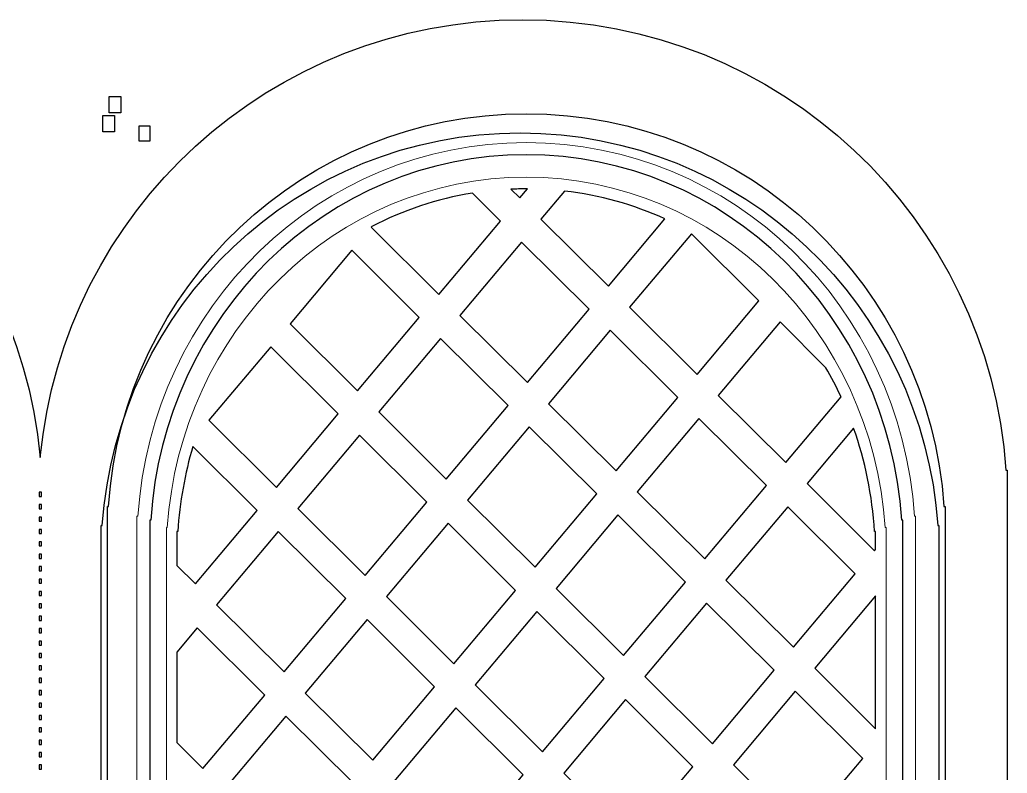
# Model space of a CAD drawing. Header units: centimetres. Extents: x -12.3 to 12.1, y -16.9 to 16.9.
# Drawn here: x -0.01 to 12.12, y -9.54 to -0.28 of the extents above; entities that cross this region are included whole.
import ezdxf

# ---------------------------------------------------------------- set-up
doc = ezdxf.new("R2010")
doc.units = ezdxf.units.CM
doc.header["$MEASUREMENT"] = 0
doc.header["$XCLIPFRAME"] = 0
doc.layers.add('Layer 1', color=7, linetype='Continuous')
picture_1 = doc.add_image_def('image7.jpg', size_in_pixel=(740, 1042))
picture_2 = doc.add_image_def('image9.jpg', size_in_pixel=(740, 1042))
picture_3 = doc.add_image_def('image10.jpg', size_in_pixel=(688, 991))

msp = doc.modelspace()

# ---------------------------------------------------------------- linework, layer by layer
at = {"layer": 'Layer 1', "lineweight": 25}
for points, knots in [([(-5.68327, -0.28138), (-8.8405, -0.28138), (-11.408, -2.71497), (-11.62151, -5.81613), (-11.62151, -5.81613), (-11.62151, -5.81613), (-11.63722, -5.81613), (-11.63722, -5.81613), (-11.63722, -5.81613), (-11.63722, -5.81613), (-11.63722, -16.88811), (-11.63722, -16.88811), (-11.63722, -16.88811), (-11.63722, -16.88811), (0.21198, -16.88811), (0.21198, -16.88811), (0.21198, -16.88811), (0.21198, -16.88811), (0.27068, -16.88811), (0.27068, -16.88811), (0.27068, -16.88811), (0.27068, -16.88811), (12.11988, -16.88811), (12.11988, -16.88811), (12.11988, -16.88811), (12.11988, -16.88811), (12.11988, -5.81613), (12.11988, -5.81613), (12.11988, -5.81613), (12.11988, -5.81613), (12.10417, -5.81613), (12.10417, -5.81613), (12.10417, -5.81613), (11.89065, -2.71496), (9.32316, -0.28138), (6.16593, -0.28138), (6.16593, -0.28138), (3.06202, -0.28138), (0.52932, -2.6329), (0.24174, -5.65904), (0.24174, -5.65904), (-0.0458, -2.63287), (-2.57933, -0.28138), (-5.68327, -0.28138)], [0, 0, 0, 0, 0.08333333, 0.08333333, 0.08333333, 0.08333333, 0.16666667, 0.16666667, 0.16666667, 0.16666667, 0.25, 0.25, 0.25, 0.25, 0.33333333, 0.33333333, 0.33333333, 0.33333333, 0.41666667, 0.41666667, 0.41666667, 0.41666667, 0.5, 0.5, 0.5, 0.5, 0.58333333, 0.58333333, 0.58333333, 0.58333333, 0.66666667, 0.66666667, 0.66666667, 0.66666667, 0.75, 0.75, 0.75, 0.75, 0.83333333, 0.83333333, 0.83333333, 0.83333333, 1, 1, 1, 1]), ([(6.21084, -1.43572), (3.48283, -1.43572), (1.26407, -3.55706), (1.07958, -6.26023), (1.07958, -6.26023), (1.07958, -6.26023), (1.06635, -6.26023), (1.06635, -6.26023), (1.06635, -6.26023), (1.06635, -6.26023), (1.06635, -15.91091), (1.06635, -15.91091), (1.06635, -15.91091), (1.06635, -15.91091), (11.35533, -15.91091), (11.35533, -15.91091), (11.35533, -15.91091), (11.35533, -15.91091), (11.35533, -6.26023), (11.35533, -6.26023), (11.35533, -6.26023), (11.35533, -6.26023), (11.3421, -6.26023), (11.3421, -6.26023), (11.3421, -6.26023), (11.15761, -3.55706), (8.93885, -1.43572), (6.21084, -1.43572)], [0, 0, 0, 0, 0.125, 0.125, 0.125, 0.125, 0.25, 0.25, 0.25, 0.25, 0.375, 0.375, 0.375, 0.375, 0.5, 0.5, 0.5, 0.5, 0.625, 0.625, 0.625, 0.625, 0.75, 0.75, 0.75, 0.75, 1, 1, 1, 1]), ([(6.13489, -1.67106), (3.40688, -1.67106), (1.18812, -3.7924), (1.00362, -6.49557), (1.00362, -6.49557), (1.00362, -6.49557), (0.99039, -6.49557), (0.99039, -6.49557), (0.99039, -6.49557), (0.99039, -6.49557), (0.99039, -16.14624), (0.99039, -16.14624), (0.99039, -16.14624), (0.99039, -16.14624), (11.27937, -16.14624), (11.27937, -16.14624), (11.27937, -16.14624), (11.27937, -16.14624), (11.27937, -6.49557), (11.27937, -6.49557), (11.27937, -6.49557), (11.27937, -6.49557), (11.26614, -6.49557), (11.26614, -6.49557), (11.26614, -6.49557), (11.08165, -3.7924), (8.86289, -1.67106), (6.13488, -1.67106), (6.13488, -1.67106), (6.13488, -1.67106), (6.13489, -1.67106), (6.13489, -1.67106)], [0, 0, 0, 0, 0.11111111, 0.11111111, 0.11111111, 0.11111111, 0.22222222, 0.22222222, 0.22222222, 0.22222222, 0.33333333, 0.33333333, 0.33333333, 0.33333333, 0.44444444, 0.44444444, 0.44444444, 0.44444444, 0.55555556, 0.55555556, 0.55555556, 0.55555556, 0.66666667, 0.66666667, 0.66666667, 0.66666667, 0.77777778, 0.77777778, 0.77777778, 0.77777778, 1, 1, 1, 1]), ([(6.21084, -1.93925), (8.66319, -1.93925), (10.65784, -3.91316), (10.82368, -6.42807), (10.82368, -6.42807), (10.82368, -6.42807), (10.83526, -6.42807), (10.83526, -6.42807), (10.83526, -6.42807), (10.83526, -6.42807), (10.83526, -15.40736), (10.83526, -15.40736), (10.83526, -15.40736), (10.83526, -15.40736), (1.58642, -15.40736), (1.58642, -15.40736), (1.58642, -15.40736), (1.58642, -15.40736), (1.58642, -6.42807), (1.58642, -6.42807), (1.58642, -6.42807), (1.58642, -6.42807), (1.598, -6.42807), (1.598, -6.42807), (1.598, -6.42807), (1.76385, -3.91316), (3.75849, -1.93925), (6.21085, -1.93925), (6.21085, -1.93925), (6.21085, -1.93925), (6.21084, -1.93925), (6.21084, -1.93925)], [0, 0, 0, 0, 0.11111111, 0.11111111, 0.11111111, 0.11111111, 0.22222222, 0.22222222, 0.22222222, 0.22222222, 0.33333333, 0.33333333, 0.33333333, 0.33333333, 0.44444444, 0.44444444, 0.44444444, 0.44444444, 0.55555556, 0.55555556, 0.55555556, 0.55555556, 0.66666667, 0.66666667, 0.66666667, 0.66666667, 0.77777778, 0.77777778, 0.77777778, 0.77777778, 1, 1, 1, 1]), ([(5.54994, -2.41127), (5.54994, -2.41127), (5.8939, -2.75357), (5.8939, -2.75357), (5.8939, -2.75357), (5.8939, -2.75357), (5.1357, -3.65481), (5.1357, -3.65481), (5.1357, -3.65481), (5.1357, -3.65481), (4.30557, -2.83047), (4.30557, -2.83047), (4.30557, -2.83047), (4.30557, -2.83047), (4.31467, -2.82137), (4.31467, -2.82137), (4.31467, -2.82137), (4.69751, -2.62296), (5.11242, -2.48208), (5.54994, -2.41127)], [0, 0, 0, 0, 0.16666667, 0.16666667, 0.16666667, 0.16666667, 0.33333333, 0.33333333, 0.33333333, 0.33333333, 0.5, 0.5, 0.5, 0.5, 0.66666667, 0.66666667, 0.66666667, 0.66666667, 1, 1, 1, 1]), ([(6.21057, -2.35836), (6.21565, -2.35836), (6.2212, -2.35834), (6.22628, -2.35836), (6.22628, -2.35836), (6.22628, -2.35836), (6.13202, -2.46998), (6.13202, -2.46998), (6.13202, -2.46998), (6.13202, -2.46998), (6.02371, -2.36332), (6.02371, -2.36332), (6.02371, -2.36332), (6.08573, -2.36054), (6.14789, -2.35836), (6.21057, -2.35836)], [0, 0, 0, 0, 0.2, 0.2, 0.2, 0.2, 0.4, 0.4, 0.4, 0.4, 0.6, 0.6, 0.6, 0.6, 1, 1, 1, 1]), ([(6.68104, -2.38564), (7.11554, -2.43518), (7.52954, -2.55282), (7.91466, -2.72794), (7.91466, -2.72794), (7.91466, -2.72794), (7.22013, -3.55393), (7.22013, -3.55393), (7.22013, -3.55393), (7.22013, -3.55393), (6.39165, -2.72959), (6.39165, -2.72959), (6.39165, -2.72959), (6.39165, -2.72959), (6.68104, -2.38563), (6.68104, -2.38563), (6.68104, -2.38563), (6.68104, -2.38563), (6.68104, -2.38564), (6.68104, -2.38564)], [0, 0, 0, 0, 0.16666667, 0.16666667, 0.16666667, 0.16666667, 0.33333333, 0.33333333, 0.33333333, 0.33333333, 0.5, 0.5, 0.5, 0.5, 0.66666667, 0.66666667, 0.66666667, 0.66666667, 1, 1, 1, 1]), ([(8.2396, -2.90985), (8.2396, -2.90985), (9.0689, -3.73584), (9.0689, -3.73584), (9.0689, -3.73584), (9.0689, -3.73584), (8.3107, -4.63791), (8.3107, -4.63791), (8.3107, -4.63791), (8.3107, -4.63791), (7.4814, -3.81274), (7.4814, -3.81274), (7.4814, -3.81274), (7.4814, -3.81274), (8.2396, -2.90985), (8.2396, -2.90985)], [0, 0, 0, 0, 0.2, 0.2, 0.2, 0.2, 0.4, 0.4, 0.4, 0.4, 0.6, 0.6, 0.6, 0.6, 1, 1, 1, 1]), ([(6.15352, -3.01237), (6.15352, -3.01237), (6.98282, -3.83671), (6.98282, -3.83671), (6.98282, -3.83671), (6.98282, -3.83671), (6.22545, -4.73878), (6.22545, -4.73878), (6.22545, -4.73878), (6.22545, -4.73878), (5.39615, -3.91361), (5.39615, -3.91361), (5.39615, -3.91361), (5.39615, -3.91361), (6.15352, -3.01237), (6.15352, -3.01237)], [0, 0, 0, 0, 0.2, 0.2, 0.2, 0.2, 0.4, 0.4, 0.4, 0.4, 0.6, 0.6, 0.6, 0.6, 1, 1, 1, 1]), ([(4.06828, -3.11325), (4.06828, -3.11325), (4.89758, -3.93842), (4.89758, -3.93842), (4.89758, -3.93842), (4.89758, -3.93842), (4.13938, -4.84048), (4.13938, -4.84048), (4.13938, -4.84048), (4.13938, -4.84048), (3.31008, -4.01614), (3.31008, -4.01614), (3.31008, -4.01614), (3.31008, -4.01614), (4.06828, -3.11325), (4.06828, -3.11325)], [0, 0, 0, 0, 0.2, 0.2, 0.2, 0.2, 0.4, 0.4, 0.4, 0.4, 0.6, 0.6, 0.6, 0.6, 1, 1, 1, 1]), ([(9.32935, -3.99381), (9.32935, -3.99381), (9.89324, -4.55522), (9.89324, -4.55522), (9.89324, -4.55522), (9.95946, -4.67178), (10.02219, -4.79093), (10.07845, -4.91406), (10.07845, -4.91406), (10.07845, -4.91432), (10.07845, -4.91467), (10.07845, -4.91488), (10.07845, -4.91488), (10.07845, -4.91488), (9.39963, -5.72103), (9.39963, -5.72103), (9.39963, -5.72103), (9.39963, -5.72103), (8.57033, -4.89586), (8.57033, -4.89586), (8.57033, -4.89586), (8.57033, -4.89586), (9.32935, -3.9938), (9.32935, -3.9938), (9.32935, -3.9938), (9.32935, -3.9938), (9.32935, -3.99381), (9.32935, -3.99381)], [0, 0, 0, 0, 0.125, 0.125, 0.125, 0.125, 0.25, 0.25, 0.25, 0.25, 0.375, 0.375, 0.375, 0.375, 0.5, 0.5, 0.5, 0.5, 0.625, 0.625, 0.625, 0.625, 0.75, 0.75, 0.75, 0.75, 1, 1, 1, 1]), ([(7.24328, -4.09551), (7.24328, -4.09551), (8.07341, -4.92068), (8.07341, -4.92068), (8.07341, -4.92068), (8.07341, -4.92068), (7.31439, -5.82192), (7.31439, -5.82192), (7.31439, -5.82192), (7.31439, -5.82192), (6.48509, -4.99758), (6.48509, -4.99758), (6.48509, -4.99758), (6.48509, -4.99758), (7.24329, -4.09552), (7.24329, -4.09552), (7.24329, -4.09552), (7.24329, -4.09552), (7.24328, -4.09551), (7.24328, -4.09551)], [0, 0, 0, 0, 0.16666667, 0.16666667, 0.16666667, 0.16666667, 0.33333333, 0.33333333, 0.33333333, 0.33333333, 0.5, 0.5, 0.5, 0.5, 0.66666667, 0.66666667, 0.66666667, 0.66666667, 1, 1, 1, 1]), ([(5.15803, -4.19721), (5.15803, -4.19721), (5.98733, -5.02155), (5.98733, -5.02155), (5.98733, -5.02155), (5.98733, -5.02155), (5.22831, -5.92444), (5.22831, -5.92444), (5.22831, -5.92444), (5.22831, -5.92444), (4.39901, -5.09927), (4.39901, -5.09927), (4.39901, -5.09927), (4.39901, -5.09927), (5.15803, -4.1972), (5.15803, -4.1972), (5.15803, -4.1972), (5.15803, -4.1972), (5.15803, -4.19721), (5.15803, -4.19721)], [0, 0, 0, 0, 0.16666667, 0.16666667, 0.16666667, 0.16666667, 0.33333333, 0.33333333, 0.33333333, 0.33333333, 0.5, 0.5, 0.5, 0.5, 0.66666667, 0.66666667, 0.66666667, 0.66666667, 1, 1, 1, 1]), ([(3.07196, -4.29808), (3.07196, -4.29808), (3.90209, -5.12408), (3.90209, -5.12408), (3.90209, -5.12408), (3.90209, -5.12408), (3.14389, -6.02532), (3.14389, -6.02532), (3.14389, -6.02532), (3.14389, -6.02532), (2.31376, -5.20015), (2.31376, -5.20015), (2.31376, -5.20015), (2.31376, -5.20015), (3.07196, -4.29808), (3.07196, -4.29808)], [0, 0, 0, 0, 0.2, 0.2, 0.2, 0.2, 0.4, 0.4, 0.4, 0.4, 0.6, 0.6, 0.6, 0.6, 1, 1, 1, 1]), ([(8.33303, -5.17948), (8.33303, -5.17948), (9.16151, -6.00382), (9.16151, -6.00382), (9.16151, -6.00382), (9.16151, -6.00382), (8.40414, -6.90506), (8.40414, -6.90506), (8.40414, -6.90506), (8.40414, -6.90506), (7.57566, -6.08072), (7.57566, -6.08072), (7.57566, -6.08072), (7.57566, -6.08072), (8.33303, -5.17948), (8.33303, -5.17948)], [0, 0, 0, 0, 0.2, 0.2, 0.2, 0.2, 0.4, 0.4, 0.4, 0.4, 0.6, 0.6, 0.6, 0.6, 1, 1, 1, 1]), ([(6.24696, -5.28035), (6.24696, -5.28035), (7.07709, -6.10469), (7.07709, -6.10469), (7.07709, -6.10469), (7.07709, -6.10469), (6.31889, -7.00758), (6.31889, -7.00758), (6.31889, -7.00758), (6.31889, -7.00758), (5.48876, -6.18324), (5.48876, -6.18324), (5.48876, -6.18324), (5.48876, -6.18324), (6.24696, -5.28035), (6.24696, -5.28035)], [0, 0, 0, 0, 0.2, 0.2, 0.2, 0.2, 0.4, 0.4, 0.4, 0.4, 0.6, 0.6, 0.6, 0.6, 1, 1, 1, 1]), ([(10.23307, -5.29771), (10.37394, -5.69692), (10.46205, -6.12352), (10.49104, -6.56771), (10.49104, -6.56771), (10.49104, -6.56771), (10.50262, -6.56771), (10.50262, -6.56771), (10.50262, -6.56771), (10.50262, -6.56771), (10.50262, -6.7893), (10.50262, -6.7893), (10.50262, -6.7893), (10.50262, -6.7893), (10.49022, -6.80501), (10.49022, -6.80501), (10.49022, -6.80501), (10.49022, -6.80501), (9.66009, -5.97984), (9.66009, -5.97984), (9.66009, -5.97984), (9.66009, -5.97984), (10.23308, -5.29771), (10.23308, -5.29771), (10.23308, -5.29771), (10.23308, -5.29771), (10.23307, -5.29771), (10.23307, -5.29771)], [0, 0, 0, 0, 0.125, 0.125, 0.125, 0.125, 0.25, 0.25, 0.25, 0.25, 0.375, 0.375, 0.375, 0.375, 0.5, 0.5, 0.5, 0.5, 0.625, 0.625, 0.625, 0.625, 0.75, 0.75, 0.75, 0.75, 1, 1, 1, 1]), ([(4.16171, -5.38287), (4.16171, -5.38287), (4.99019, -6.20721), (4.99019, -6.20721), (4.99019, -6.20721), (4.99019, -6.20721), (4.23282, -7.10844), (4.23282, -7.10844), (4.23282, -7.10844), (4.23282, -7.10844), (3.40434, -6.2841), (3.40434, -6.2841), (3.40434, -6.2841), (3.40434, -6.2841), (4.16171, -5.38286), (4.16171, -5.38286), (4.16171, -5.38286), (4.16171, -5.38286), (4.16171, -5.38287), (4.16171, -5.38287)], [0, 0, 0, 0, 0.16666667, 0.16666667, 0.16666667, 0.16666667, 0.33333333, 0.33333333, 0.33333333, 0.33333333, 0.5, 0.5, 0.5, 0.5, 0.66666667, 0.66666667, 0.66666667, 0.66666667, 1, 1, 1, 1]), ([(2.11615, -5.52343), (2.11615, -5.52343), (2.90577, -6.30808), (2.90577, -6.30808), (2.90577, -6.30808), (2.90577, -6.30808), (2.14675, -7.21097), (2.14675, -7.21097), (2.14675, -7.21097), (2.14675, -7.21097), (1.91855, -6.98442), (1.91855, -6.98442), (1.91855, -6.98442), (1.91855, -6.98442), (1.91855, -6.5677), (1.91855, -6.5677), (1.91855, -6.5677), (1.91855, -6.5677), (1.93013, -6.5677), (1.93013, -6.5677), (1.93013, -6.5677), (1.95374, -6.20586), (2.01726, -5.85651), (2.11617, -5.52342), (2.11617, -5.52342), (2.11617, -5.52342), (2.11615, -5.52343), (2.11615, -5.52343)], [0, 0, 0, 0, 0.125, 0.125, 0.125, 0.125, 0.25, 0.25, 0.25, 0.25, 0.375, 0.375, 0.375, 0.375, 0.5, 0.5, 0.5, 0.5, 0.625, 0.625, 0.625, 0.625, 0.75, 0.75, 0.75, 0.75, 1, 1, 1, 1]), ([(0.22851, -6.08567), (0.22851, -6.08567), (0.25497, -6.08567), (0.25497, -6.08567), (0.25497, -6.08567), (0.25497, -6.08567), (0.25497, -6.1361), (0.25497, -6.1361), (0.25497, -6.1361), (0.25497, -6.1361), (0.22851, -6.1361), (0.22851, -6.1361), (0.22851, -6.1361), (0.22851, -6.1361), (0.22851, -6.08567), (0.22851, -6.08567)], [0, 0, 0, 0, 0.2, 0.2, 0.2, 0.2, 0.4, 0.4, 0.4, 0.4, 0.6, 0.6, 0.6, 0.6, 1, 1, 1, 1]), ([(0.22851, -6.23781), (0.22851, -6.23781), (0.25497, -6.23781), (0.25497, -6.23781), (0.25497, -6.23781), (0.25497, -6.23781), (0.25497, -6.28824), (0.25497, -6.28824), (0.25497, -6.28824), (0.25497, -6.28824), (0.22851, -6.28824), (0.22851, -6.28824), (0.22851, -6.28824), (0.22851, -6.28824), (0.22851, -6.23781), (0.22851, -6.23781)], [0, 0, 0, 0, 0.2, 0.2, 0.2, 0.2, 0.4, 0.4, 0.4, 0.4, 0.6, 0.6, 0.6, 0.6, 1, 1, 1, 1]), ([(9.42278, -6.26261), (9.42278, -6.26261), (10.25208, -7.08695), (10.25208, -7.08695), (10.25208, -7.08695), (10.25208, -7.08695), (9.49388, -7.98901), (9.49388, -7.98901), (9.49388, -7.98901), (9.49388, -7.98901), (8.66375, -7.16384), (8.66375, -7.16384), (8.66375, -7.16384), (8.66375, -7.16384), (9.42277, -6.2626), (9.42277, -6.2626), (9.42277, -6.2626), (9.42277, -6.2626), (9.42278, -6.26261), (9.42278, -6.26261)], [0, 0, 0, 0, 0.16666667, 0.16666667, 0.16666667, 0.16666667, 0.33333333, 0.33333333, 0.33333333, 0.33333333, 0.5, 0.5, 0.5, 0.5, 0.66666667, 0.66666667, 0.66666667, 0.66666667, 1, 1, 1, 1]), ([(0.22851, -6.38994), (0.22851, -6.38994), (0.25497, -6.38994), (0.25497, -6.38994), (0.25497, -6.38994), (0.25497, -6.38994), (0.25497, -6.4412), (0.25497, -6.4412), (0.25497, -6.4412), (0.25497, -6.4412), (0.22851, -6.4412), (0.22851, -6.4412), (0.22851, -6.4412), (0.22851, -6.4412), (0.22851, -6.38994), (0.22851, -6.38994)], [0, 0, 0, 0, 0.2, 0.2, 0.2, 0.2, 0.4, 0.4, 0.4, 0.4, 0.6, 0.6, 0.6, 0.6, 1, 1, 1, 1]), ([(7.33754, -6.36431), (7.33754, -6.36431), (8.16602, -7.18865), (8.16602, -7.18865), (8.16602, -7.18865), (8.16602, -7.18865), (7.40782, -8.09071), (7.40782, -8.09071), (7.40782, -8.09071), (7.40782, -8.09071), (6.57852, -7.26637), (6.57852, -7.26637), (6.57852, -7.26637), (6.57852, -7.26637), (7.33754, -6.3643), (7.33754, -6.3643), (7.33754, -6.3643), (7.33754, -6.3643), (7.33754, -6.36431), (7.33754, -6.36431)], [0, 0, 0, 0, 0.16666667, 0.16666667, 0.16666667, 0.16666667, 0.33333333, 0.33333333, 0.33333333, 0.33333333, 0.5, 0.5, 0.5, 0.5, 0.66666667, 0.66666667, 0.66666667, 0.66666667, 1, 1, 1, 1]), ([(0.22851, -6.54208), (0.22851, -6.54208), (0.25497, -6.54208), (0.25497, -6.54208), (0.25497, -6.54208), (0.25497, -6.54208), (0.25497, -6.59334), (0.25497, -6.59334), (0.25497, -6.59334), (0.25497, -6.59334), (0.22851, -6.59334), (0.22851, -6.59334), (0.22851, -6.59334), (0.22851, -6.59334), (0.22851, -6.54208), (0.22851, -6.54208)], [0, 0, 0, 0, 0.2, 0.2, 0.2, 0.2, 0.4, 0.4, 0.4, 0.4, 0.6, 0.6, 0.6, 0.6, 1, 1, 1, 1]), ([(5.25063, -6.46601), (5.25063, -6.46601), (6.07993, -7.29035), (6.07993, -7.29035), (6.07993, -7.29035), (6.07993, -7.29035), (5.32256, -8.19242), (5.32256, -8.19242), (5.32256, -8.19242), (5.32256, -8.19242), (4.49326, -7.36725), (4.49326, -7.36725), (4.49326, -7.36725), (4.49326, -7.36725), (5.25063, -6.46601), (5.25063, -6.46601)], [0, 0, 0, 0, 0.2, 0.2, 0.2, 0.2, 0.4, 0.4, 0.4, 0.4, 0.6, 0.6, 0.6, 0.6, 1, 1, 1, 1]), ([(3.16539, -6.56688), (3.16539, -6.56688), (3.99469, -7.39122), (3.99469, -7.39122), (3.99469, -7.39122), (3.99469, -7.39122), (3.23649, -8.29328), (3.23649, -8.29328), (3.23649, -8.29328), (3.23649, -8.29328), (2.40719, -7.46976), (2.40719, -7.46976), (2.40719, -7.46976), (2.40719, -7.46976), (3.16539, -6.56687), (3.16539, -6.56687), (3.16539, -6.56687), (3.16539, -6.56687), (3.16539, -6.56688), (3.16539, -6.56688)], [0, 0, 0, 0, 0.16666667, 0.16666667, 0.16666667, 0.16666667, 0.33333333, 0.33333333, 0.33333333, 0.33333333, 0.5, 0.5, 0.5, 0.5, 0.66666667, 0.66666667, 0.66666667, 0.66666667, 1, 1, 1, 1]), ([(0.22851, -6.69504), (0.22851, -6.69504), (0.25497, -6.69504), (0.25497, -6.69504), (0.25497, -6.69504), (0.25497, -6.69504), (0.25497, -6.74548), (0.25497, -6.74548), (0.25497, -6.74548), (0.25497, -6.74548), (0.22851, -6.74548), (0.22851, -6.74548), (0.22851, -6.74548), (0.22851, -6.74548), (0.22851, -6.69504), (0.22851, -6.69504)], [0, 0, 0, 0, 0.2, 0.2, 0.2, 0.2, 0.4, 0.4, 0.4, 0.4, 0.6, 0.6, 0.6, 0.6, 1, 1, 1, 1]), ([(0.22851, -6.84718), (0.22851, -6.84718), (0.25497, -6.84718), (0.25497, -6.84718), (0.25497, -6.84718), (0.25497, -6.84718), (0.25497, -6.89762), (0.25497, -6.89762), (0.25497, -6.89762), (0.25497, -6.89762), (0.22851, -6.89762), (0.22851, -6.89762), (0.22851, -6.89762), (0.22851, -6.89762), (0.22851, -6.84718), (0.22851, -6.84718)], [0, 0, 0, 0, 0.2, 0.2, 0.2, 0.2, 0.4, 0.4, 0.4, 0.4, 0.6, 0.6, 0.6, 0.6, 1, 1, 1, 1]), ([(0.22851, -6.99931), (0.22851, -6.99931), (0.25497, -6.99931), (0.25497, -6.99931), (0.25497, -6.99931), (0.25497, -6.99931), (0.25497, -7.04975), (0.25497, -7.04975), (0.25497, -7.04975), (0.25497, -7.04975), (0.22851, -7.04975), (0.22851, -7.04975), (0.22851, -7.04975), (0.22851, -7.04975), (0.22851, -6.99931), (0.22851, -6.99931)], [0, 0, 0, 0, 0.2, 0.2, 0.2, 0.2, 0.4, 0.4, 0.4, 0.4, 0.6, 0.6, 0.6, 0.6, 1, 1, 1, 1]), ([(0.22851, -7.15145), (0.22851, -7.15145), (0.25497, -7.15145), (0.25497, -7.15145), (0.25497, -7.15145), (0.25497, -7.15145), (0.25497, -7.20189), (0.25497, -7.20189), (0.25497, -7.20189), (0.25497, -7.20189), (0.22851, -7.20189), (0.22851, -7.20189), (0.22851, -7.20189), (0.22851, -7.20189), (0.22851, -7.15145), (0.22851, -7.15145)], [0, 0, 0, 0, 0.2, 0.2, 0.2, 0.2, 0.4, 0.4, 0.4, 0.4, 0.6, 0.6, 0.6, 0.6, 1, 1, 1, 1]), ([(0.22851, -7.30358), (0.22851, -7.30358), (0.25497, -7.30358), (0.25497, -7.30358), (0.25497, -7.30358), (0.25497, -7.30358), (0.25497, -7.35485), (0.25497, -7.35485), (0.25497, -7.35485), (0.25497, -7.35485), (0.22851, -7.35485), (0.22851, -7.35485), (0.22851, -7.35485), (0.22851, -7.35485), (0.22851, -7.30358), (0.22851, -7.30358)], [0, 0, 0, 0, 0.2, 0.2, 0.2, 0.2, 0.4, 0.4, 0.4, 0.4, 0.6, 0.6, 0.6, 0.6, 1, 1, 1, 1]), ([(10.50261, -7.3565), (10.50261, -7.3565), (10.50261, -8.99196), (10.50261, -8.99196), (10.50261, -8.99196), (10.50261, -8.99196), (9.75433, -8.24782), (9.75433, -8.24782), (9.75433, -8.24782), (9.75433, -8.24782), (10.50261, -7.3565), (10.50261, -7.3565)], [0, 0, 0, 0, 0.25, 0.25, 0.25, 0.25, 0.5, 0.5, 0.5, 0.5, 1, 1, 1, 1]), ([(0.22851, -7.45572), (0.22851, -7.45572), (0.25497, -7.45572), (0.25497, -7.45572), (0.25497, -7.45572), (0.25497, -7.45572), (0.25497, -7.50699), (0.25497, -7.50699), (0.25497, -7.50699), (0.25497, -7.50699), (0.22851, -7.50699), (0.22851, -7.50699), (0.22851, -7.50699), (0.22851, -7.50699), (0.22851, -7.45572), (0.22851, -7.45572)], [0, 0, 0, 0, 0.2, 0.2, 0.2, 0.2, 0.4, 0.4, 0.4, 0.4, 0.6, 0.6, 0.6, 0.6, 1, 1, 1, 1]), ([(8.42646, -7.44745), (8.42646, -7.44745), (9.25576, -8.27179), (9.25576, -8.27179), (9.25576, -8.27179), (9.25576, -8.27179), (8.49756, -9.17468), (8.49756, -9.17468), (8.49756, -9.17468), (8.49756, -9.17468), (7.66826, -8.34951), (7.66826, -8.34951), (7.66826, -8.34951), (7.66826, -8.34951), (8.42646, -7.44745), (8.42646, -7.44745)], [0, 0, 0, 0, 0.2, 0.2, 0.2, 0.2, 0.4, 0.4, 0.4, 0.4, 0.6, 0.6, 0.6, 0.6, 1, 1, 1, 1]), ([(0.22851, -7.60868), (0.22851, -7.60868), (0.25497, -7.60868), (0.25497, -7.60868), (0.25497, -7.60868), (0.25497, -7.60868), (0.25497, -7.65912), (0.25497, -7.65912), (0.25497, -7.65912), (0.25497, -7.65912), (0.22851, -7.65912), (0.22851, -7.65912), (0.22851, -7.65912), (0.22851, -7.65912), (0.22851, -7.60868), (0.22851, -7.60868)], [0, 0, 0, 0, 0.2, 0.2, 0.2, 0.2, 0.4, 0.4, 0.4, 0.4, 0.6, 0.6, 0.6, 0.6, 1, 1, 1, 1]), ([(6.34039, -7.54915), (6.34039, -7.54915), (7.16969, -8.37432), (7.16969, -8.37432), (7.16969, -8.37432), (7.16969, -8.37432), (6.41149, -9.27556), (6.41149, -9.27556), (6.41149, -9.27556), (6.41149, -9.27556), (5.58301, -8.45122), (5.58301, -8.45122), (5.58301, -8.45122), (5.58301, -8.45122), (6.34038, -7.54916), (6.34038, -7.54916), (6.34038, -7.54916), (6.34038, -7.54916), (6.34039, -7.54915), (6.34039, -7.54915)], [0, 0, 0, 0, 0.16666667, 0.16666667, 0.16666667, 0.16666667, 0.33333333, 0.33333333, 0.33333333, 0.33333333, 0.5, 0.5, 0.5, 0.5, 0.66666667, 0.66666667, 0.66666667, 0.66666667, 1, 1, 1, 1]), ([(0.22851, -7.76082), (0.22851, -7.76082), (0.25497, -7.76082), (0.25497, -7.76082), (0.25497, -7.76082), (0.25497, -7.76082), (0.25497, -7.81126), (0.25497, -7.81126), (0.25497, -7.81126), (0.25497, -7.81126), (0.22851, -7.81126), (0.22851, -7.81126), (0.22851, -7.81126), (0.22851, -7.81126), (0.22851, -7.76082), (0.22851, -7.76082)], [0, 0, 0, 0, 0.2, 0.2, 0.2, 0.2, 0.4, 0.4, 0.4, 0.4, 0.6, 0.6, 0.6, 0.6, 1, 1, 1, 1]), ([(2.16906, -7.75255), (2.16906, -7.75255), (2.99836, -8.57689), (2.99836, -8.57689), (2.99836, -8.57689), (2.99836, -8.57689), (2.24016, -9.47813), (2.24016, -9.47813), (2.24016, -9.47813), (2.24016, -9.47813), (1.91853, -9.15897), (1.91853, -9.15897), (1.91853, -9.15897), (1.91853, -9.15897), (1.91853, -8.0502), (1.91853, -8.0502), (1.91853, -8.0502), (1.91853, -8.0502), (2.16906, -7.75254), (2.16906, -7.75254), (2.16906, -7.75254), (2.16906, -7.75254), (2.16906, -7.75255), (2.16906, -7.75255)], [0, 0, 0, 0, 0.14285714, 0.14285714, 0.14285714, 0.14285714, 0.28571429, 0.28571429, 0.28571429, 0.28571429, 0.42857143, 0.42857143, 0.42857143, 0.42857143, 0.57142857, 0.57142857, 0.57142857, 0.57142857, 0.71428571, 0.71428571, 0.71428571, 0.71428571, 1, 1, 1, 1]), ([(4.25514, -7.65002), (4.25514, -7.65002), (5.08444, -8.47519), (5.08444, -8.47519), (5.08444, -8.47519), (5.08444, -8.47519), (4.32542, -9.37808), (4.32542, -9.37808), (4.32542, -9.37808), (4.32542, -9.37808), (3.49612, -8.55209), (3.49612, -8.55209), (3.49612, -8.55209), (3.49612, -8.55209), (4.25514, -7.65002), (4.25514, -7.65002)], [0, 0, 0, 0, 0.2, 0.2, 0.2, 0.2, 0.4, 0.4, 0.4, 0.4, 0.6, 0.6, 0.6, 0.6, 1, 1, 1, 1]), ([(0.22851, -7.91295), (0.22851, -7.91295), (0.25497, -7.91295), (0.25497, -7.91295), (0.25497, -7.91295), (0.25497, -7.91295), (0.25497, -7.96339), (0.25497, -7.96339), (0.25497, -7.96339), (0.25497, -7.96339), (0.22851, -7.96339), (0.22851, -7.96339), (0.22851, -7.96339), (0.22851, -7.96339), (0.22851, -7.91295), (0.22851, -7.91295)], [0, 0, 0, 0, 0.2, 0.2, 0.2, 0.2, 0.4, 0.4, 0.4, 0.4, 0.6, 0.6, 0.6, 0.6, 1, 1, 1, 1]), ([(0.22851, -8.06509), (0.22851, -8.06509), (0.25497, -8.06509), (0.25497, -8.06509), (0.25497, -8.06509), (0.25497, -8.06509), (0.25497, -8.11553), (0.25497, -8.11553), (0.25497, -8.11553), (0.25497, -8.11553), (0.22851, -8.11553), (0.22851, -8.11553), (0.22851, -8.11553), (0.22851, -8.11553), (0.22851, -8.06509), (0.22851, -8.06509)], [0, 0, 0, 0, 0.2, 0.2, 0.2, 0.2, 0.4, 0.4, 0.4, 0.4, 0.6, 0.6, 0.6, 0.6, 1, 1, 1, 1]), ([(0.22851, -8.21722), (0.22851, -8.21722), (0.25497, -8.21722), (0.25497, -8.21722), (0.25497, -8.21722), (0.25497, -8.21722), (0.25497, -8.26848), (0.25497, -8.26848), (0.25497, -8.26848), (0.25497, -8.26848), (0.22851, -8.26848), (0.22851, -8.26848), (0.22851, -8.26848), (0.22851, -8.26848), (0.22851, -8.21722), (0.22851, -8.21722)], [0, 0, 0, 0, 0.2, 0.2, 0.2, 0.2, 0.4, 0.4, 0.4, 0.4, 0.6, 0.6, 0.6, 0.6, 1, 1, 1, 1]), ([(0.22851, -8.36936), (0.22851, -8.36936), (0.25497, -8.36936), (0.25497, -8.36936), (0.25497, -8.36936), (0.25497, -8.36936), (0.25497, -8.42062), (0.25497, -8.42062), (0.25497, -8.42062), (0.25497, -8.42062), (0.22851, -8.42062), (0.22851, -8.42062), (0.22851, -8.42062), (0.22851, -8.42062), (0.22851, -8.36936), (0.22851, -8.36936)], [0, 0, 0, 0, 0.2, 0.2, 0.2, 0.2, 0.4, 0.4, 0.4, 0.4, 0.6, 0.6, 0.6, 0.6, 1, 1, 1, 1]), ([(0.22851, -8.52149), (0.22851, -8.52149), (0.25497, -8.52149), (0.25497, -8.52149), (0.25497, -8.52149), (0.25497, -8.52149), (0.25497, -8.57275), (0.25497, -8.57275), (0.25497, -8.57275), (0.25497, -8.57275), (0.22851, -8.57275), (0.22851, -8.57275), (0.22851, -8.57275), (0.22851, -8.57275), (0.22851, -8.52149), (0.22851, -8.52149)], [0, 0, 0, 0, 0.2, 0.2, 0.2, 0.2, 0.4, 0.4, 0.4, 0.4, 0.6, 0.6, 0.6, 0.6, 1, 1, 1, 1]), ([(9.51621, -8.53059), (9.51621, -8.53059), (10.34469, -9.35576), (10.34469, -9.35576), (10.34469, -9.35576), (10.34469, -9.35576), (9.58649, -10.25782), (9.58649, -10.25782), (9.58649, -10.25782), (9.58649, -10.25782), (8.75719, -9.43348), (8.75719, -9.43348), (8.75719, -9.43348), (8.75719, -9.43348), (9.51621, -8.53059), (9.51621, -8.53059)], [0, 0, 0, 0, 0.2, 0.2, 0.2, 0.2, 0.4, 0.4, 0.4, 0.4, 0.6, 0.6, 0.6, 0.6, 1, 1, 1, 1]), ([(0.22851, -8.67446), (0.22851, -8.67446), (0.25497, -8.67446), (0.25497, -8.67446), (0.25497, -8.67446), (0.25497, -8.67446), (0.25497, -8.72489), (0.25497, -8.72489), (0.25497, -8.72489), (0.25497, -8.72489), (0.22851, -8.72489), (0.22851, -8.72489), (0.22851, -8.72489), (0.22851, -8.72489), (0.22851, -8.67446), (0.22851, -8.67446)], [0, 0, 0, 0, 0.2, 0.2, 0.2, 0.2, 0.4, 0.4, 0.4, 0.4, 0.6, 0.6, 0.6, 0.6, 1, 1, 1, 1]), ([(7.42931, -8.63311), (7.42931, -8.63311), (8.25944, -9.45745), (8.25944, -9.45745), (8.25944, -9.45745), (8.25944, -9.45745), (7.50124, -10.35869), (7.50124, -10.35869), (7.50124, -10.35869), (7.50124, -10.35869), (6.67194, -9.53435), (6.67194, -9.53435), (6.67194, -9.53435), (6.67194, -9.53435), (7.42931, -8.63311), (7.42931, -8.63311)], [0, 0, 0, 0, 0.2, 0.2, 0.2, 0.2, 0.4, 0.4, 0.4, 0.4, 0.6, 0.6, 0.6, 0.6, 1, 1, 1, 1]), ([(0.22851, -8.82659), (0.22851, -8.82659), (0.25497, -8.82659), (0.25497, -8.82659), (0.25497, -8.82659), (0.25497, -8.82659), (0.25497, -8.87702), (0.25497, -8.87702), (0.25497, -8.87702), (0.25497, -8.87702), (0.22851, -8.87702), (0.22851, -8.87702), (0.22851, -8.87702), (0.22851, -8.87702), (0.22851, -8.82659), (0.22851, -8.82659)], [0, 0, 0, 0, 0.2, 0.2, 0.2, 0.2, 0.4, 0.4, 0.4, 0.4, 0.6, 0.6, 0.6, 0.6, 1, 1, 1, 1]), ([(3.25799, -8.83569), (3.25799, -8.83569), (4.08812, -9.66086), (4.08812, -9.66086), (4.08812, -9.66086), (4.08812, -9.66086), (3.33075, -10.5621), (3.33075, -10.5621), (3.33075, -10.5621), (3.33075, -10.5621), (2.50062, -9.73693), (2.50062, -9.73693), (2.50062, -9.73693), (2.50062, -9.73693), (3.25799, -8.83569), (3.25799, -8.83569)], [0, 0, 0, 0, 0.2, 0.2, 0.2, 0.2, 0.4, 0.4, 0.4, 0.4, 0.6, 0.6, 0.6, 0.6, 1, 1, 1, 1]), ([(5.34489, -8.73399), (5.34489, -8.73399), (6.17337, -9.55833), (6.17337, -9.55833), (6.17337, -9.55833), (6.17337, -9.55833), (5.41517, -10.46122), (5.41517, -10.46122), (5.41517, -10.46122), (5.41517, -10.46122), (4.58669, -9.63688), (4.58669, -9.63688), (4.58669, -9.63688), (4.58669, -9.63688), (5.34489, -8.73399), (5.34489, -8.73399)], [0, 0, 0, 0, 0.2, 0.2, 0.2, 0.2, 0.4, 0.4, 0.4, 0.4, 0.6, 0.6, 0.6, 0.6, 1, 1, 1, 1]), ([(0.22851, -8.97873), (0.22851, -8.97873), (0.25497, -8.97873), (0.25497, -8.97873), (0.25497, -8.97873), (0.25497, -8.97873), (0.25497, -9.02916), (0.25497, -9.02916), (0.25497, -9.02916), (0.25497, -9.02916), (0.22851, -9.02916), (0.22851, -9.02916), (0.22851, -9.02916), (0.22851, -9.02916), (0.22851, -8.97873), (0.22851, -8.97873)], [0, 0, 0, 0, 0.2, 0.2, 0.2, 0.2, 0.4, 0.4, 0.4, 0.4, 0.6, 0.6, 0.6, 0.6, 1, 1, 1, 1]), ([(0.22851, -9.13086), (0.22851, -9.13086), (0.25497, -9.13086), (0.25497, -9.13086), (0.25497, -9.13086), (0.25497, -9.13086), (0.25497, -9.18212), (0.25497, -9.18212), (0.25497, -9.18212), (0.25497, -9.18212), (0.22851, -9.18212), (0.22851, -9.18212), (0.22851, -9.18212), (0.22851, -9.18212), (0.22851, -9.13086), (0.22851, -9.13086)], [0, 0, 0, 0, 0.2, 0.2, 0.2, 0.2, 0.4, 0.4, 0.4, 0.4, 0.6, 0.6, 0.6, 0.6, 1, 1, 1, 1]), ([(0.22851, -9.283), (0.22851, -9.283), (0.25497, -9.283), (0.25497, -9.283), (0.25497, -9.283), (0.25497, -9.283), (0.25497, -9.33426), (0.25497, -9.33426), (0.25497, -9.33426), (0.25497, -9.33426), (0.22851, -9.33426), (0.22851, -9.33426), (0.22851, -9.33426), (0.22851, -9.33426), (0.22851, -9.283), (0.22851, -9.283)], [0, 0, 0, 0, 0.2, 0.2, 0.2, 0.2, 0.4, 0.4, 0.4, 0.4, 0.6, 0.6, 0.6, 0.6, 1, 1, 1, 1]), ([(0.22851, -9.43513), (0.22851, -9.43513), (0.25497, -9.43513), (0.25497, -9.43513), (0.25497, -9.43513), (0.25497, -9.43513), (0.25497, -9.48639), (0.25497, -9.48639), (0.25497, -9.48639), (0.25497, -9.48639), (0.22851, -9.48639), (0.22851, -9.48639), (0.22851, -9.48639), (0.22851, -9.48639), (0.22851, -9.43513), (0.22851, -9.43513)], [0, 0, 0, 0, 0.2, 0.2, 0.2, 0.2, 0.4, 0.4, 0.4, 0.4, 0.6, 0.6, 0.6, 0.6, 1, 1, 1, 1])]:
    msp.add_open_spline(points, degree=3, knots=knots, dxfattribs=at)
at = {"layer": 'Layer 1', "lineweight": 20}
for points in [[(6.21084, -1.79001), (3.67495, -1.79001), (1.61239, -3.80725), (1.4409, -6.37805), (1.4409, -6.37805), (1.4409, -6.37805), (1.4285, -6.37805), (1.4285, -6.37805), (1.4285, -6.37805), (1.4285, -6.37805), (1.4285, -15.55661), (1.4285, -15.55661), (1.4285, -15.55661), (1.4285, -15.55661), (10.99319, -15.55661), (10.99319, -15.55661), (10.99319, -15.55661), (10.99319, -15.55661), (10.99319, -6.37805), (10.99319, -6.37805), (10.99319, -6.37805), (10.99319, -6.37805), (10.98079, -6.37805), (10.98079, -6.37805), (10.98079, -6.37805), (10.8093, -3.80725), (8.74673, -1.79001), (6.21085, -1.79001), (6.21085, -1.79001), (6.21085, -1.79001), (6.21084, -1.79001), (6.21084, -1.79001)], [(6.21084, -2.215), (8.55463, -2.215), (10.46096, -4.10834), (10.61946, -6.52026), (10.61946, -6.52026), (10.61946, -6.52026), (10.63104, -6.52026), (10.63104, -6.52026), (10.63104, -6.52026), (10.63104, -6.52026), (10.63104, -15.13079), (10.63104, -15.13079), (10.63104, -15.13079), (10.63104, -15.13079), (1.79065, -15.13079), (1.79065, -15.13079), (1.79065, -15.13079), (1.79065, -15.13079), (1.79065, -6.52026), (1.79065, -6.52026), (1.79065, -6.52026), (1.79065, -6.52026), (1.80223, -6.52026), (1.80223, -6.52026), (1.80223, -6.52026), (1.96073, -4.10833), (3.86706, -2.215), (6.21085, -2.215), (6.21085, -2.215), (6.21085, -2.215), (6.21084, -2.215), (6.21084, -2.215)]]:
    msp.add_open_spline(points, degree=3, knots=[0, 0, 0, 0, 0.11111111, 0.11111111, 0.11111111, 0.11111111, 0.22222222, 0.22222222, 0.22222222, 0.22222222, 0.33333333, 0.33333333, 0.33333333, 0.33333333, 0.44444444, 0.44444444, 0.44444444, 0.44444444, 0.55555556, 0.55555556, 0.55555556, 0.55555556, 0.66666667, 0.66666667, 0.66666667, 0.66666667, 0.77777778, 0.77777778, 0.77777778, 0.77777778, 1, 1, 1, 1], dxfattribs=at)

# ---------------------------------------------------------------- pictures from other files: only their frames are drawn
at = {"layer": 'Layer 1'}
image = msp.add_image(picture_2, insert=(1.06635, -15.91091), size_in_units=(10.27778, 14.47222), dxfattribs=at)
image.set_boundary_path([(1.0663, -15.9109), (11.3553, -1.4357)])
image.dxf.flags = 3
image = msp.add_image(picture_1, insert=(0.99039, -16.14624), size_in_units=(10.27778, 14.47222), dxfattribs=at)
image.set_boundary_path([(0.9904, -16.1462), (11.2794, -1.671)])
image.dxf.flags = 3
image = msp.add_image(picture_3, insert=(1.4285, -15.55661), size_in_units=(9.55556, 13.76389), dxfattribs=at)
image.set_boundary_path([(1.4285, -15.5566), (10.9932, -1.79)])
image.dxf.flags = 3

doc.saveas('drawing.dxf')
